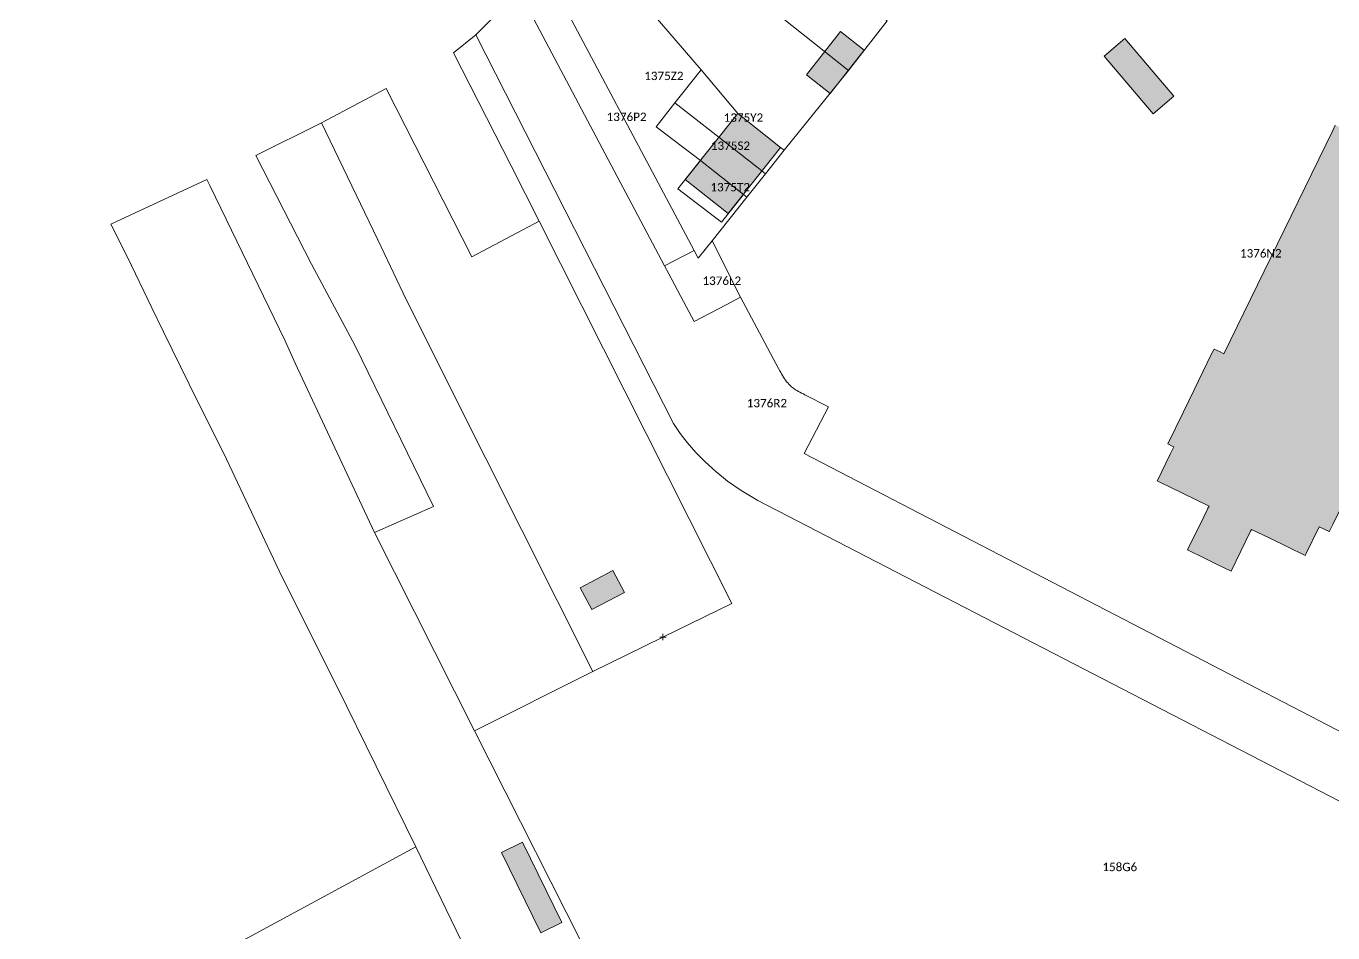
# Model space of a CAD drawing. Header units: metres. Extents: x 113120 to 240396, y 120329 to 242116.
# Drawn here: x 119517.8 to 119642.3, y 121497.3 to 121583.7 of the extents above; entities that cross this region are included whole.
import ezdxf

# ---------------------------------------------------------------- set-up
doc = ezdxf.new("R2010")
doc.units = ezdxf.units.M
doc.header["$LTSCALE"] = 3
doc.header["$PDMODE"] = 2
doc.header["$PDSIZE"] = 0.3
for name, color, linetype, lineweight in [('Bpn_CaPa', 78, 'Continuous', 0), ('Bpn_ReBu', 4, 'Continuous', 0), ('Bpt_CaNu', 7, 'Continuous', 0), ('Bpt_PrSt', 7, 'Continuous', 0), ('Hachure bâtiment', 11, 'Continuous', 0)]:
    doc.layers.add(name, color=color, linetype=linetype, lineweight=lineweight)
doc.styles.add('Legend', font='')
doc.styles.get('Legend').set_extended_font_data('Calibri')

msp = doc.modelspace()

# ---------------------------------------------------------------- hatches: boundary and pattern name
at = {"layer": 'Hachure bâtiment'}
h = msp.add_hatch(color=256, dxfattribs=at)
h.dxf.hatch_style = 1
h.paths.add_polyline_path([(119597.62, 121581.37), (119594.37, 121577.25), (119592.12, 121579.02), (119595.37, 121583.15)])
h = msp.add_hatch(color=256, dxfattribs=at)
h.dxf.hatch_style = 1
h.paths.add_polyline_path([(119622.45, 121582.48), (119627.11, 121577), (119625.14, 121575.32), (119620.48, 121580.8)])
h = msp.add_hatch(color=256, dxfattribs=at)
h.dxf.hatch_style = 1
h.paths.add_polyline_path([(119625.9, 121540.18), (119625.54, 121540.36), (119625.55, 121540.38), (119626.78, 121542.9), (119627.12, 121543.6), (119626.97, 121543.67), (119626.54, 121543.88), (119628.03, 121546.93), (119629.05, 121549.02), (119630.72, 121552.45), (119630.95, 121552.91), (119631.52, 121552.64), (119631.88, 121552.46), (119637.62, 121564.22), (119642.25, 121573.72), (119642.5, 121574.23), (119643.31, 121573.84), (119644.71, 121576.72), (119644.85, 121577), (119648.61, 121575.16), (119650.27, 121574.35), (119650.4, 121574.62), (119652.29, 121578.48), (119654.78, 121577.27), (119656.44, 121576.45), (119654.53, 121572.54), (119654.43, 121572.32), (119654.29, 121572.04), (119656.04, 121571.19), (119657.74, 121570.36), (119658.63, 121569.93), (119658.68, 121569.91), (119657.79, 121568.08), (119657.76, 121568.03), (119657.27, 121567.03), (119657.03, 121566.52), (119657.04, 121566.51), (119657.62, 121566.23), (119652.99, 121556.72), (119652.41, 121557), (119652.39, 121557.01), (119652.37, 121557.03), (119651.45, 121557.47), (119649.75, 121558.3), (119644.02, 121546.54), (119643.79, 121546.07), (119645.49, 121545.25), (119646.43, 121544.79), (119646.45, 121544.78), (119642.27, 121536.21), (119641.93, 121535.51), (119641.91, 121535.52), (119640.97, 121535.98), (119639.73, 121533.44), (119639.63, 121533.24), (119637.94, 121534.07), (119636.19, 121534.92), (119634.52, 121535.73), (119634.43, 121535.55), (119632.58, 121531.74), (119631.25, 121532.39), (119630.09, 121532.96), (119628.43, 121533.77), (119629.97, 121536.93), (119630.29, 121537.59), (119630.37, 121537.76), (119630.47, 121537.95), (119626.7, 121539.79)])
h = msp.add_hatch(color=256, dxfattribs=at)
h.dxf.hatch_style = 1
h.paths.add_polyline_path([(119589.65, 121572.12), (119584.65, 121565.82), (119580.57, 121569.05), (119585.57, 121575.35)])
h = msp.add_hatch(color=256, dxfattribs=at)
h.dxf.hatch_style = 1
h.paths.add_polyline_path([(119574.77, 121529.72), (119571.67, 121528.1), (119570.57, 121530.18), (119573.67, 121531.82)])
h = msp.add_hatch(color=256, dxfattribs=at)
h.dxf.hatch_style = 1
h.paths.add_polyline_path([(119568.82, 121498.3), (119566.8, 121497.3), (119563.05, 121504.95), (119565.07, 121505.95)])

# ---------------------------------------------------------------- linework, layer by layer
at = {"layer": 'Bpn_CaPa'}
for points in [[(119573.45, 121597.7), (119577.39, 121602.51), (119580.37, 121600.11), (119586.97, 121594.71), (119599.82, 121584.18), (119596.12, 121579.43), (119583.02, 121589.89), (119576.42, 121595.29), (119573.45, 121597.7)], [(119573.45, 121597.7), (119576.42, 121595.29), (119583.02, 121589.89), (119596.12, 121579.43), (119589.98, 121571.84), (119589.65, 121572.12), (119585.57, 121575.35), (119582.07, 121579.5), (119572.57, 121590.6), (119569.6, 121593), (119573.45, 121597.7)], [(119566.88, 121589.66), (119569.6, 121593), (119572.57, 121590.6), (119582.07, 121579.5), (119579.58, 121576.36), (119577.79, 121574.09), (119582.02, 121570.87), (119579.87, 121568.17), (119584.01, 121564.98), (119586.11, 121567.64), (119586.44, 121567.39), (119583.12, 121563.23), (119581.79, 121561.57), (119581.41, 121562.3), (119566.88, 121589.66)], [(119566.88, 121589.66), (119581.41, 121562.3), (119578.59, 121560.84), (119564.75, 121586.99), (119566.88, 121589.66)], [(119582.07, 121579.5), (119585.57, 121575.35), (119589.65, 121572.12), (119589.98, 121571.84), (119588.2, 121569.61), (119587.87, 121569.89), (119583.77, 121573.08), (119579.58, 121576.36), (119582.07, 121579.5)], [(119571.77, 121522.19), (119558.17, 121549.26), (119553.71, 121558.23), (119551.27, 121563.32), (119545.91, 121574.45), (119552.08, 121577.73), (119560.25, 121561.69), (119566.65, 121565.09), (119585.01, 121528.67), (119578.44, 121525.47), (119578.37, 121525.43), (119571.77, 121522.19)], [(119586.44, 121567.39), (119586.11, 121567.64), (119582.02, 121570.87), (119577.79, 121574.09), (119579.58, 121576.36), (119583.77, 121573.08), (119587.87, 121569.89), (119588.2, 121569.61), (119586.44, 121567.39)], [(119560.48, 121516.55), (119550.97, 121535.43), (119556.58, 121537.92), (119549.11, 121553.21), (119544.97, 121560.98), (119539.67, 121571.34), (119545.91, 121574.45), (119551.27, 121563.32), (119553.71, 121558.23), (119558.17, 121549.26), (119571.77, 121522.19), (119560.48, 121516.55)], [(119582.02, 121570.87), (119586.11, 121567.64), (119584.01, 121564.98), (119579.87, 121568.17), (119582.02, 121570.87)], [(119582.26, 121449.01), (119554.9, 121505.49), (119547.34, 121520.86), (119542.13, 121531.23), (119536.87, 121542.42), (119533.32, 121549.57), (119530.87, 121554.54), (119529.75, 121556.82), (119527.43, 121561.65), (119525.84, 121564.79), (119535, 121569.07), (119535.3, 121568.43), (119542.43, 121553.76), (119543.42, 121551.58), (119550.97, 121535.43), (119560.48, 121516.55), (119591.08, 121456.06), (119590.02, 121455.24), (119582.26, 121449.01)], [(119585.82, 121557.86), (119584.46, 121557.13), (119581.41, 121555.52), (119580.14, 121557.9), (119579, 121560.06), (119578.59, 121560.84), (119581.41, 121562.3), (119581.79, 121561.57), (119583.12, 121563.23), (119585.82, 121557.86)], [(119550.29, 121448.13), (119547.05, 121451.86), (119544.09, 121455.27), (119540.7, 121459.16), (119537.9, 121462.38), (119534.75, 121465.95), (119532.01, 121469.15), (119528.47, 121473.23), (119525.77, 121476.35), (119518.99, 121484.03), (119517.78, 121485.4), (119554.9, 121505.49), (119582.26, 121449.01), (119563.07, 121433.82), (119560.56, 121436.82), (119553.86, 121444.32), (119550.29, 121448.13)]]:
    msp.add_lwpolyline(points, close=True, dxfattribs=at)
for points in [[(119644.79, 121508.86), (119587.5, 121538.48), (119585.91, 121539.43), (119584.6, 121540.34), (119583.48, 121541.25), (119582.46, 121542.16), (119581.59, 121543.05), (119580.74, 121544.02), (119580.09, 121544.85), (119579.46, 121545.83), (119560.63, 121582.84), (119564.75, 121586.99), (119578.59, 121560.84), (119579, 121560.06), (119580.14, 121557.9), (119581.41, 121555.52), (119584.46, 121557.13), (119585.82, 121557.86), (119585.82, 121557.86), (119589.44, 121551.06), (119589.57, 121550.85), (119589.67, 121550.67), (119589.75, 121550.54), (119589.85, 121550.38), (119589.94, 121550.22), (119590.03, 121550.07), (119590.13, 121549.94), (119590.23, 121549.8), (119590.33, 121549.68), (119590.45, 121549.55), (119590.57, 121549.43), (119590.69, 121549.31), (119590.79, 121549.25), (119590.92, 121549.15), (119591.08, 121549.04), (119591.21, 121548.97), (119591.36, 121548.86), (119591.5, 121548.79), (119591.64, 121548.72), (119591.82, 121548.63), (119591.97, 121548.55), (119594.21, 121547.39), (119591.9, 121542.95), (119645.14, 121515.33)], [(119645.14, 121515.33), (119591.9, 121542.95), (119594.21, 121547.39), (119591.97, 121548.55), (119591.82, 121548.63), (119591.64, 121548.72), (119591.5, 121548.79), (119591.36, 121548.86), (119591.21, 121548.97), (119591.08, 121549.04), (119590.92, 121549.15), (119590.79, 121549.25), (119590.69, 121549.31), (119590.57, 121549.43), (119590.45, 121549.55), (119590.33, 121549.68), (119590.23, 121549.8), (119590.13, 121549.94), (119590.03, 121550.07), (119589.94, 121550.22), (119589.85, 121550.38), (119589.75, 121550.54), (119589.67, 121550.67), (119589.57, 121550.85), (119589.44, 121551.06), (119585.82, 121557.86), (119583.12, 121563.23), (119586.44, 121567.39), (119588.2, 121569.61), (119589.98, 121571.84), (119596.12, 121579.43), (119599.82, 121584.18)], [(119591.08, 121456.06), (119560.48, 121516.55), (119571.77, 121522.19), (119578.37, 121525.43), (119578.44, 121525.47), (119585.01, 121528.67), (119566.65, 121565.09), (119563.99, 121570.36), (119558.5, 121581.14), (119560.63, 121582.84), (119579.46, 121545.83), (119580.09, 121544.85), (119580.74, 121544.02), (119581.59, 121543.05), (119582.46, 121542.16), (119583.48, 121541.25), (119584.6, 121540.34), (119585.91, 121539.43), (119587.5, 121538.48), (119644.79, 121508.86)]]:
    msp.add_lwpolyline(points, dxfattribs=at)
at = {"layer": 'Bpn_ReBu'}
for points in [[(119597.62, 121581.37), (119594.37, 121577.25), (119592.12, 121579.02), (119595.37, 121583.15), (119597.62, 121581.37)], [(119622.45, 121582.48), (119627.11, 121577), (119625.14, 121575.32), (119620.48, 121580.8), (119622.45, 121582.48)], [(119589.65, 121572.12), (119584.65, 121565.82), (119580.57, 121569.05), (119585.57, 121575.35), (119589.65, 121572.12)], [(119574.77, 121529.72), (119571.67, 121528.1), (119570.57, 121530.18), (119573.67, 121531.82), (119574.77, 121529.72)], [(119568.82, 121498.3), (119566.8, 121497.3), (119563.05, 121504.95), (119565.07, 121505.95), (119568.82, 121498.3)]]:
    msp.add_lwpolyline(points, close=True, dxfattribs=at)
msp.add_lwpolyline([(119646.45, 121544.78), (119642.27, 121536.21), (119641.93, 121535.51), (119641.91, 121535.52), (119640.97, 121535.98), (119639.73, 121533.44), (119639.63, 121533.24), (119637.94, 121534.07), (119636.19, 121534.92), (119634.52, 121535.73), (119634.43, 121535.55), (119632.58, 121531.74), (119631.25, 121532.39), (119630.09, 121532.96), (119628.43, 121533.77), (119629.97, 121536.93), (119630.29, 121537.59), (119630.37, 121537.76), (119630.47, 121537.95), (119626.7, 121539.79), (119625.9, 121540.18), (119625.9, 121540.18), (119625.54, 121540.36), (119625.55, 121540.38), (119626.78, 121542.9), (119627.12, 121543.6), (119626.97, 121543.67), (119626.54, 121543.88), (119628.03, 121546.93), (119629.05, 121549.02), (119630.72, 121552.45), (119630.95, 121552.91), (119631.52, 121552.64), (119631.88, 121552.46), (119637.62, 121564.22), (119642.25, 121573.72), (119642.5, 121574.23)], dxfattribs=at)
at = {"layer": 'Bpt_PrSt'}
msp.add_point((119578.44, 121525.47), dxfattribs=at)

# ---------------------------------------------------------------- texts
at = {"layer": 'Bpt_CaNu', "char_height": 0.8, "attachment_point": 7, "style": 'Legend'}
for s, insert in [('1375Z2', (119576.66, 121578.52)), ('1376P2', (119573.08, 121574.62)), ('1375Y2', (119584.23, 121574.55)), ('1375S2', (119583.01, 121571.87)), ('1375T2', (119582.97, 121567.92)), ('1376N2', (119633.42, 121561.62)), ('1376L2', (119582.21, 121559.01)), ('1376R2', (119586.43, 121547.35)), ('158G6', (119620.31, 121503.17))]:
    msp.add_mtext(s, dxfattribs=dict(at, insert=insert))

doc.saveas('drawing.dxf')
